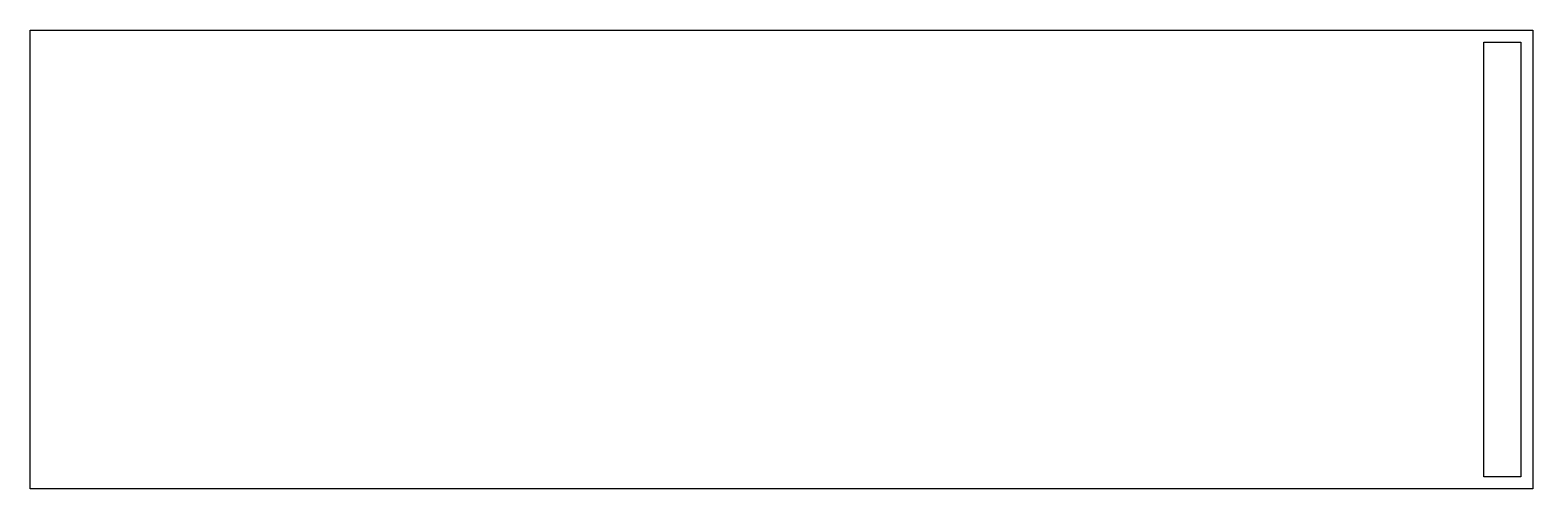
# Model space of a CAD drawing. Header units: millimetres. Extents: x 0 to 246, y 0 to 75.
import ezdxf

# ---------------------------------------------------------------- set-up
doc = ezdxf.new("R2010")
doc.units = ezdxf.units.MM
doc.layers.add('CUT', color=1, linetype='CONTINUOUS')
doc.layers.add('GLUE', color=2, linetype='CONTINUOUS')

msp = doc.modelspace()

# ---------------------------------------------------------------- linework, layer by layer
at = {"layer": 'CUT'}
for p, q in [((0, 75), (245.619, 75)), ((0, 0), (0, 75)), ((245.619, 75), (245.619, 0)), ((245.619, 0), (0, 0))]:
    msp.add_line(p, q, dxfattribs=at)
at = {"layer": 'GLUE'}
for p, q in [((237.619, 73), (243.619, 73)), ((237.619, 2), (237.619, 73)), ((243.619, 73), (243.619, 2)), ((243.619, 2), (237.619, 2))]:
    msp.add_line(p, q, dxfattribs=at)

doc.saveas('drawing.dxf')
